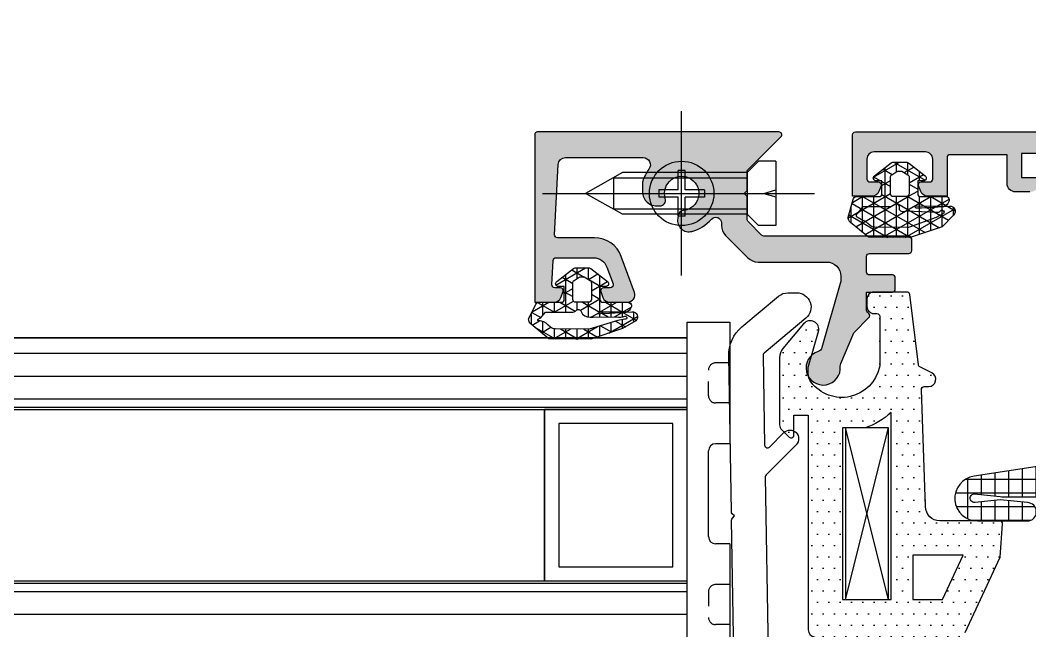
# Model space of a CAD drawing. Header units: inches. Extents: x 21 to 32698, y 13 to 3712.
# Drawn here: x 12621.31 to 12628.36, y 2571.81 to 2576.08 of the extents above; entities that cross this region are included whole.
import ezdxf

# ---------------------------------------------------------------- set-up
doc = ezdxf.new("R2010")
doc.units = ezdxf.units.IN
doc.header["$MEASUREMENT"] = 0
doc.set_wipeout_variables(frame=1)
for name, pattern in [('ACANSTGB', [0.35433070866, 0.15748031496, -0.03937007874, 0.03937007874, -0.03937007874, 0.03937007874, -0.03937007874]), ('AM_ISO08W050', [18, 12, -1.5, 3, -1.5]), ('AM_ISO08W050x2', [9, 6, -0.75, 1.5, -0.75])]:
    doc.linetypes.add(name, pattern=pattern)
for name, color, linetype, lineweight in [('Z_MİM_-KM-GLAZ', 8, 'Continuous', 25), ('Z_MİM_aksesuar_k', 8, 'Continuous', 25), ('Z_MİM_AM_4N', 8, 'Continuous', 25), ('Z_MİM_AM_7N', 8, 'AM_ISO08W050', 25), ('Z_MİM_fitiller_k', 8, 'Continuous', 25), ('Z_MİM_hatch_k', 8, 'Continuous', 25), ('Z_MİM_PROFIL', 8, 'Continuous', 25)]:
    doc.layers.add(name, color=color, linetype=linetype, lineweight=lineweight)

# ---------------------------------------------------------------- blocks, each defined once
blk = doc.blocks.new('*U77')
blk.add_wipeout([(159.9999999999272, -24.99999999999997), (160.0000000001746, 16.500000001884473), (-5.820766091346741e-11, 16.500000002364686), (2.3283064365386963e-10, -24.99999999999997)])
at = {"layer": 'Z_MİM_fitiller_k'}
h = blk.add_hatch(dxfattribs=at)
h.set_pattern_fill('NET', color=256, scale=0.03, angle=-1.27e-14, style=0)
h.set_pattern_definition([(180, (113.319972989324, -112.988790811365), (0, 0.09525), []), (90, (113.319972989324, -112.988790811365), (0.09525, 0), [])])
h.paths.add_polyline_path([(76.26180241584079, -9.192011661689337, 0.9384669523126753), (76.28656220644478, -9.50439161027463), (76.63436021868837, -9.50439161027463, 1), (76.63436021868837, -9.376643942577372), (76.44442334499908, -9.356680772734414), (76.26928436370798, -9.375088621421327, -1.054490106068967), (76.26275807145285, -9.315632457869668), (76.44493617907864, -9.33454276365375, 0.0255410033868164), (76.46532903764164, -9.335585151800492), (77.4126516864053, -9.335585151800492, -0.4142135623730863), (77.6126516864053, -9.535585151800491), (77.6126516864053, -9.76539358408337, 0.4142135623728286), (77.7126516864053, -9.865393584083376), (77.74265168640994, -9.865393584083376, 0.4142135623746352), (77.76265168642857, -9.84539358408803), (77.76265168642857, -9.735393584101997, -0.3924137701569417), (77.78115312285954, -9.715449805419494, -0.0100572451269826), (77.7826516864239, -9.714391610493491), (77.90265168641926, -9.714391610493491, -0.0796367909168971), (77.90890268572836, -9.715393584083374), (77.94265168640995, -9.715393584083374), (77.94265168640995, -9.766449057265724, 0.6128139289239697), (77.97440800975309, -9.782628947916974), (78.05759794410552, -9.711575282832213, 0.219401871965335), (78.09265168640995, -9.63553592711834), (78.09265168640995, -9.433247293859324, 0.2194018750870747), (78.05759794319745, -9.357207937400396), (77.97440802388591, -9.286154286867543, 0.612813920725722), (77.94265170093858, -9.30233417782148), (77.94265170093858, -9.35338955409972), (77.90890293746487, -9.35338955409972, -0.07964012461228), (77.90265168641926, -9.354391610507461), (77.7826516864239, -9.354391610507461, -0.4142135623385485), (77.76265168642857, -9.334391610512114), (77.76265168642857, -8.982660383965422, -0.3178372451861038), (77.74265168640994, -8.954376112717739), (77.74265168640994, -8.895253108559713, -0.1754523787634222), (77.74960504804041, -8.876047576569562), (77.76265168642857, -8.860391610489769), (77.76265168642857, -8.857789020847134, -0.1754523787611168), (77.78582955846795, -8.79377058087995), (77.82801517493789, -8.743147841097398, 0.1754523787606751), (77.83265074935042, -8.730344153103957), (77.83265074935042, -8.655585151795831, 0.4142135623729288), (77.8126507493551, -8.635585151800496), (77.79782103452598, -8.635585151800496, 0.2933329153560253), (77.70690280230481, -8.693945326541153), (77.61582158863311, -8.892816068326667, -0.2523722057577324), (77.46436226411024, -9.007216030733275)])
h.paths.add_polyline_path([(77.81765168545535, -9.447389636469607), (77.92965169990202, -9.447389636469607, -0.4142128141114177), (77.9946516998927, -9.51238947040548), (77.9946516998927, -9.512389636460297), (77.99465181288542, -9.556393631176633, -0.4142137214709829), (77.92965181287144, -9.621393666464442), (77.81765179842478, -9.621393666464442, -0.4142128104179171), (77.7526517984341, -9.556393833343474), (77.75265168544136, -9.512389671757424, -0.4142137214664749)], flags=16)
at = {"layer": 'Z_MİM_hatch_k'}
h = blk.add_hatch(dxfattribs=at)
h.set_pattern_fill('NET3', color=256, scale=0.025, angle=89.99999999999999, style=0)
h.set_pattern_definition([(90, (-147400.1068613785, -66467.18749239597), (-0.079375, 0), []), (149.9999999999999, (-147400.1068613785, -66467.18749239597), (-0.0396875, -0.0687407664253898), []), (210, (-147400.1068613785, -66467.18749239597), (0.0396875, -0.0687407664253899), [])])
h.paths.add_polyline_path([(75.86767063759034, -7.216836130061722), (75.86767063759034, -7.12656913057583), (75.90768472413765, -7.12656913057583, 0.7159756942820561), (75.91988569927634, -7.090721853055597), (75.79794191262917, -6.996836130043107), (75.68739936045603, -6.996836130043107), (75.56545557378558, -7.090721853055597, 0.715975694318572), (75.57765654892427, -7.12656913057583), (75.61767063759034, -7.12656913057583), (75.61767063759034, -7.216836130061722, -0.4142135623730951), (75.597670637595, -7.236836130057071), (75.42354391346453, -7.236836130057071), (75.3758102245978, -7.399381496432781), (75.52321477375227, -7.520720570535941), (75.81557071307905, -7.523204260786599), (76.03770391374124, -7.449365853612846), (76.117395801784, -7.365742046340912, 0.6970673224272581), (76.09713187251471, -7.303141526227419), (76.06876807186053, -7.276805998293297, 0.9729203204206934), (76.06767063759034, -7.236836130057071), (75.88767063758569, -7.236836130057071, -0.4142135623730951)])
h.paths.add_polyline_path([(75.80767063760429, -7.236836130057071), (75.80767063760429, -7.090101332335335), (75.74267063563457, -7.048543240177991), (75.67767063759966, -7.090101331636843), (75.67767063759966, -7.236836130057071)], flags=16)
h.paths.add_polyline_path([(76.00498600058489, -7.345275448403867, 0.1671280300204171), (76.02159692685818, -7.342350615213232), (76.01953244762262, -7.345925222618119)], flags=16)
h = blk.add_hatch(dxfattribs=at)
h.set_pattern_fill('NET3', color=256, scale=0.025, angle=89.99999999999999, style=0)
h.set_pattern_definition([(90, (-147400.9116355476, -66468.22480817582), (-0.079375, 0), []), (149.9999999999999, (-147400.9116355476, -66468.22480817582), (-0.0396875, -0.0687407664253898), []), (210, (-147400.9116355476, -66468.22480817582), (0.0396875, -0.0687407664253899), [])])
h.paths.add_polyline_path([(73.58241674877934, -8.233998973715657), (73.80454994941827, -8.160160566541903), (73.89710411255945, -8.104821579113207, 0.7702234241018627), (73.87018898191162, -8.042586572469759), (73.67422835476464, -8.053355492094141, 0.0006406272235412), (73.67410242556359, -8.053331870982959, 0.1257904772710704), (73.64939034216803, -8.054968413362815, -0.8555699995164774), (73.63719439535635, -8.042206667807491, 0.1962615682786721), (73.65609261899955, -8.045915662824711), (73.81982485362094, -8.045295891120645, 0.4117632478994036), (73.8673703640117, -7.995329743578636, 0.4056575530331353), (73.84737894838908, -7.975915662806087), (73.66737894838442, -7.975915662806087, -0.414213562373761), (73.64737894838908, -7.95591566283403), (73.64737894838908, -7.865648663348125), (73.68739303488981, -7.865648663348125, 0.7159756942959973), (73.69959401007509, -7.829801385851182), (73.58304400091292, -7.740068385285866, 0.1655176740834594), (73.57084302577422, -7.735915662815401), (73.47391486886191, -7.735915662815401, 0.1655176740834616), (73.4617138937232, -7.740068385285866), (73.34516388456103, -7.829801385851182, 0.715975694295998), (73.3573648597463, -7.865648663348125), (73.39737894838908, -7.865648663348125), (73.39737894838908, -7.95591566283403, -0.4142135623727623), (73.37737894839374, -7.975915662806087), (73.21737894838442, -7.975915662806087, 0.4142135623729288), (73.19737894838909, -7.995915662824714), (73.14823437345913, -8.091181313480789, 0.2183144970098696), (73.16560371703234, -8.129065878411367), (73.29006080942926, -8.231515283465)])
h.paths.add_polyline_path([(73.3346296052332, -8.16189138868505, -0.1774617136557717), (73.30242370512569, -8.149777757843564), (73.28598595642252, -8.13561962957175, 0.2035105820344177), (73.21925113977629, -8.104139647494605, -0.7326565381488181), (73.21316992567155, -8.096674397496116, -0.4103633607472748), (73.21989094064338, -8.091875896115395, -0.4164829174914815), (73.22836157287237, -8.088460153296198), (73.26737894838442, -8.045915662824711), (73.44811302929881, -8.045915662824711, 0.1962615682788122), (73.48310573989292, -8.03162994852903, -0.6644946977371342), (73.51710282413987, -8.045915662824711), (73.52518983612535, -8.059669145035173, 0.2190930893685969), (73.59873333213615, -8.079623168265982), (73.76213560843605, -8.077524051257951, 0.1376462474072802), (73.82062064179917, -8.073133576709381, -1.387643710251261), (73.82168633566471, -8.09419426077659), (73.77145886154612, -8.102772027814368), (73.57099198006324, -8.163899389376468)], flags=16)
h.paths.add_polyline_path([(73.45737894837511, -7.95591566283403), (73.45737894837511, -7.840132125910911, -0.2558587809020803), (73.46660558265866, -7.823281767127639), (73.49544553287559, -7.804842792895228, -0.2923544259041921), (73.54931236050324, -7.804842792499413), (73.57815231388669, -7.823281767965837, -0.2558587844404029), (73.58737894837977, -7.840132126865512), (73.58737894837977, -7.95591566283403, -0.4142135623729288), (73.56737894838444, -7.975915662806087), (73.47737894839373, -7.975915662806087, -0.4142135623729288)], flags=16)
h = blk.add_hatch(dxfattribs=at)
h.set_pattern_fill('DOTS', color=256, scale=0.05, angle=-1.27e-14, style=0)
h.set_pattern_definition([(180, (119.4037576818722, -103.0068302886556), (-0.0396875, 0.079375), [0, -0.079375])])
h.paths.add_polyline_path([(75.14265168640995, -10.81439161049349, -0.1787385444028137), (75.26265168640529, -10.48943007430209), (75.26265168640529, -10.32606498701645), (75.14829389926743, -10.31605997705048, -0.3888787318532396), (75.10265168641926, -10.26625024215465), (75.10265168641926, -8.76439161049349), (75.00265168641927, -8.76439161049349), (75.00265168641927, -8.90439161048418, -0.6681786379181335), (74.9685095507768, -8.918533746108025), (74.91729634735965, -8.86732054269089, -0.1989123673797937), (74.90265168641926, -8.831965203631285), (74.90265168641926, -8.362353938819451, -0.1763269807082119), (74.92604724209522, -8.298075177871226), (75.07058284495724, -8.125824353915249, -0.8106467724723245), (75.17418663325951, -8.18104997433403), (75.10265168641926, -8.42857455830237), (75.10265168641926, -8.474345297530832, 0.1637529568012499), (75.12299791189145, -8.53480417782123, 0.657279061121785), (75.60265168641926, -8.416710972461459), (75.60265168641926, -8.054391610484174), (75.56265168640527, -8.054391610484174, -0.4142135623730951), (75.51265168640529, -8.004391610484179), (75.51265168640529, -7.954391610484178, -0.4142135623731785), (75.56265168640527, -7.904391610484182), (75.79265168640995, -7.904391610484182, -0.3788661086959389), (75.8125026094378, -7.921954223608209), (75.87406745931366, -8.423359688745421), (75.96668858370974, -8.469670250943466, -0.7914183192452735), (75.94432790394637, -8.564391610493487), (75.89335645659594, -8.564391610493487), (75.89401739413152, -8.583343076241746, 0.0436837065172995), (75.89413896658225, -8.586828997360154), (75.92265168641461, -9.404391610484184, 0.4142135623731366), (76.02265168641459, -9.504391610484175), (76.44120431219928, -9.504391610484175, -0.4348123749606509), (76.46115559322061, -9.525786739961786), (76.44495196355274, -9.757509439812578), (76.19871517751595, -10.28556593153773, -0.267949192431423), (76.15775757530936, -10.31424475335663), (76.02265168641459, -10.32606498701645), (76.02265168641459, -10.48943007430209, -0.1787385444025312), (76.14265168640995, -10.81439161049349), (76.14265168640995, -11.18439161048883, -0.4142135623730533), (76.04265168640995, -11.28439161048884), (75.24265168640994, -11.28439161048884, -0.4142135623730744), (75.14265168640995, -11.18439161048883)])
h.paths.add_polyline_path([(75.38265168640065, -11.04439161047485), (75.90265168641926, -11.04439161047485), (75.90265168641926, -10.81439161049349, 0.2134217652836644), (75.81598501974949, -10.62059905245115, -0.2134217652836706), (75.78265168640064, -10.54606345319336), (75.78265168640064, -10.45439161048418), (75.50265168641927, -10.45439161048418), (75.50265168641927, -10.54606345319336, -0.2134217652836691), (75.4693183530704, -10.62059905245115, 0.2134217652836652), (75.38265168640065, -10.81439161049349)], flags=16)
h.paths.add_polyline_path([(75.34265168640995, -10.05439161048417), (75.68265168640062, -10.05439161048417), (75.68265168640062, -8.746140816110724, -0.1052949977747343), (75.50030975624685, -8.854391610484186), (75.34265168640995, -8.854391610484186)], flags=16)
h.paths.add_polyline_path([(75.83265168640064, -10.05439161048417), (76.04170283324783, -10.05439161048417), (76.18625820727321, -9.744391610474864), (75.83265168640064, -9.744391610474864)], flags=16)
at = {"layer": 'Z_MİM_PROFIL'}
blk.add_hatch(color=256, dxfattribs=at).paths.add_polyline_path([(74.6758206001832, -7.055032307399982), (74.6758206001832, -7.193178407057728), (74.65460739674745, -7.214391610493492), (74.6758206001832, -7.235604813929255), (74.6758206001832, -7.392605900533112, 0.1989123673796583), (74.68460739675209, -7.413819103968875), (74.77638181153452, -7.505593518751282, 0.1989123673796573), (74.79759501497028, -7.514380315320181), (75.80579323627751, -7.514380315320181, -0.4142135623730951), (75.82579323627287, -7.534380315315517), (75.82579323627287, -7.614380315320175, -0.4142135623730951), (75.80579323627751, -7.634380315315523), (75.53092313465896, -7.634380315315523, 0.3985597294799732), (75.5109520073165, -7.653306037887546), (75.5109520073165, -7.764391610493491, 0.4142135623730951), (75.53095200731184, -7.784391610488839), (75.6909422974917, -7.784391610488839, -0.4142135623730951), (75.71094229748705, -7.804391610484173), (75.71094229748705, -7.884272939433883, -0.4141803693271335), (75.69094456407474, -7.904272939312816), (75.51094857520657, -7.904293338164292), (75.51096146017079, -8.030867315853556, 0.1989153645609582), (75.5168209272786, -8.045009018156293), (75.52682206049793, -8.055007884792587, -0.4142135626245717), (75.52682526594725, -8.083292155854007), (75.42048987735761, -8.189651649027669), (75.32992892590119, -8.403067123286036, 0.1254158171072058), (75.32694182136328, -8.42259577971565, -2.106030981733381), (75.17203190025174, -8.319672431146326, 0.2530742781452963), (75.19865604670484, -8.292482200685498), (75.32710330028785, -7.844341719152013, 0.0699239148888757), (75.33097400701371, -7.816778697913122), (75.33097172082634, -7.794320553822045, 0.4142169399714054), (75.23096038837684, -7.694330734202252), (74.75204755055019, -7.694385009167318, -0.1989418209201258), (74.68132553949253, -7.665095687938459), (74.52510992205934, -7.508880070505269, -0.1989123673893419), (74.49582060017855, -7.438169392386057), (74.49582060017855, -7.421153627244365, 0.6935635662320365), (74.42564363837009, -7.394898133027907, -0.1483543887767442), (74.29037604836049, -7.479744773522553, -0.5442046013671228), (74.19035762912827, -7.390036368930323), (74.19394230275647, -7.367403630261848, -0.3419987133351463), (74.22963163376552, -7.333843659238495, 2.811597421770104), (74.10351998122641, -7.249800113729747, -0.5049270827221914), (74.06530096632196, -7.30160294817908), (74.04364493683677, -7.30160294817908, -0.4358026577830474), (73.94391231449553, -7.194295141125635), (73.94391231449553, -7.144175236184691, -0.0760027641212679), (73.94619641845347, -7.129235582078422, -0.0842855562612514), (73.98954143932788, -7.044242356765622, 0.6167473776035484), (73.94942993290024, -6.964391610493492), (73.40556359634502, -6.964391610493492, 0.3989595459730369), (73.35563211961416, -7.011774812663516), (73.32987002342706, -7.503344891361508, 0.4296339059675331), (73.34984261411006, -7.524391610502803), (73.60848247151587, -7.524391610502803, -0.3152987888766703), (73.7964209956699, -7.655987581821705), (73.88788781528126, -7.907290603315061, -0.5205670505544223), (73.84090318422531, -7.974391610502807), (73.71414800552884, -7.974391610502807, -0.3129018860615769), (73.66731439606521, -7.941901979550322), (73.65216974044449, -7.901395758103191, -0.5233430778285876), (73.67090318422997, -7.874391610502812), (73.71964926830258, -7.874391610502812, 0.5205670505590173), (73.7384431207203, -7.847551207618393), (73.69572698749835, -7.730189596164576, 0.3152987888726921), (73.60175772543299, -7.664391610493495), (73.34040921385167, -7.664391610493495, 0.398959546003248), (73.32043662314534, -7.683344891389437), (73.31152730068423, -7.8533448913615, 0.4296339059366617), (73.33149989136724, -7.874391610502812), (73.37090318422996, -7.874391610502812, -0.5233430778285851), (73.38963662801542, -7.901395758103191), (73.37449197239475, -7.941901979550322, -0.3129018860615789), (73.32765836293109, -7.974391610502807), (73.19090318422529, -7.974391610502807), (73.19090318422529, -6.804391610484173, -0.4142135623730951), (73.21090318422065, -6.784391610488839), (74.8981770258746, -6.784391610488839, -0.6681786379370993), (74.91231916149844, -6.818533746108016)])
h = blk.add_hatch(color=256, dxfattribs=at)
h.paths.add_polyline_path([(79.79436741516692, -8.634391610512111), (78.91265168640528, -8.634391610512125), (78.03093595766694, -8.634391610512125, 0.8430389971078458), (77.97265168641461, -8.644391610498147), (77.97265168641461, -8.664391610493494), (78.02976860107155, -8.87755483794173), (78.0579239364597, -8.885099037319037, -0.5731460966447334), (78.06690186959456, -8.918424866699228), (78.02786092852475, -8.957465807745775, -0.1763269807107753), (78.01546190775697, -8.963247566089578), (77.77526635871033, -8.984261953645929, -0.4400105308898908), (77.74265168640994, -8.954376112717739), (77.74265168640994, -8.895253108559713, -0.1754523787634017), (77.74960504804041, -8.876047576569562), (77.84265168640995, -8.76439161049349), (77.84265168640995, -8.632783210814537), (77.7463933707564, -8.617537391373501, -0.3689194771093498), (77.71265074935508, -8.578029857740347), (77.71265074935508, -8.456534042629954, -0.4610063144275281), (77.75890812795842, -8.417026509020088), (78.08952112299156, -8.469390463201876, 0.461006314427708), (78.11264981228159, -8.449636696396936), (78.11264981228159, -7.744389736374444), (78.14264793816254, -7.714391610493492), (78.11264981228159, -7.684393484612542), (78.11264981228159, -6.954391610484178), (77.75265168641927, -6.954391610484178), (77.75265168641927, -7.144391610474868, -0.4142135623730949), (77.69265168640995, -7.204391610484178), (77.57265168641459, -7.204391610484178, -0.4142135623733172), (77.51265168640529, -7.144391610474868), (77.51265168640529, -7.104391610484183), (77.6326516864239, -7.104391610484183), (77.6326516864239, -6.934391610488829), (76.59265168640995, -6.934391610488829), (76.59265168640995, -7.104391610484183), (76.7126516864053, -7.104391610484183), (76.7126516864053, -7.144391610474868, -0.4142135623733172), (76.65265168641926, -7.204391610484178), (76.55265168641927, -7.204391610484178, -0.4142135623724292), (76.49265168640994, -7.144391610474868), (76.49265168640994, -6.944391610474866), (76.09265168640995, -6.944391610474866, 0.4142135623721794), (76.07265168641457, -6.964391610493492), (76.07265168641457, -7.234391610488843), (75.93589650770882, -7.234391610488843, -0.3129018860481769), (75.88906289824517, -7.201901979559637), (75.87391824262448, -7.161395758112504, -0.5233430778442544), (75.89265168640995, -7.134391610488831), (75.95265168641927, -7.134391610488831, 0.414213562372887), (75.9726516864146, -7.114391610493496), (75.9726516864146, -6.974391610502807, 0.4142135623731618), (75.92265168641461, -6.924391610502808), (75.56265168640527, -6.924391610502808, 0.4142135623730951), (75.51265168640529, -6.974391610502807), (75.51265168640529, -7.114391610493496, 0.4142135623730951), (75.53265168642392, -7.134391610488831), (75.59265168640995, -7.134391610488831, -0.5233430778443291), (75.6113851301954, -7.161395758112504), (75.5962404745747, -7.201901979559637, -0.3129018860480437), (75.54940686511108, -7.234391610488843), (75.4126516864053, -7.234391610488843), (75.4126516864053, -6.804391610484173, -0.4142135623730951), (75.43265168642392, -6.784391610488839), (82.39265168640995, -6.784391610488825, -0.4142135623722627), (82.41265168640528, -6.804391610484173), (82.41265168640528, -7.234391610488827), (82.27589650769949, -7.234391610488827, -0.3129018860483042), (82.22906289825914, -7.201901979559637), (82.21391824263846, -7.161395758112489, -0.5233430778443291), (82.23265168642392, -7.134391610488831), (82.29265168640995, -7.134391610488831, 0.4142135623722627), (82.3126516864053, -7.114391610493483), (82.3126516864053, -6.974391610502807, 0.4142135623730951), (82.26265168640528, -6.924391610502794), (81.90265168641928, -6.924391610502794, 0.4142135623731282), (81.85265168641926, -6.974391610502807), (81.85265168641926, -7.114391610493483, 0.4142135623744271), (81.87265168641459, -7.134391610488831), (81.93265168642392, -7.134391610488831, -0.5233430778433408), (81.95138513020937, -7.161395758112489), (81.9362404745887, -7.201901979559637, -0.3129018860482419), (81.88940686512504, -7.234391610488827), (81.75265168641926, -7.234391610488827), (81.75265168641926, -6.964391610493492, 0.4142135623730951), (81.73265168642394, -6.944391610474866), (81.33265168642392, -6.944391610474866), (81.33265168642392, -7.144391610474856, -0.414213562373095), (81.27265168641459, -7.204391610484178), (81.17265168641461, -7.204391610484178, -0.4142135623735391), (81.1126516864053, -7.144391610474856), (81.1126516864053, -7.104391610484171), (81.23265168642392, -7.104391610484171), (81.23265168642392, -6.934391610488829), (80.19265168640995, -6.934391610488829), (80.19265168640995, -7.104391610484171), (80.31265168640527, -7.104391610484171), (80.31265168640527, -7.144391610474856, -0.4142135623726512), (80.25265168641928, -7.204391610484178), (80.13265168642388, -7.204391610484178, -0.4142135623733723), (80.07265168641457, -7.144391610474856), (80.07265168641457, -6.954391610484178), (79.71265356052898, -6.954391610484178), (79.71265356052898, -7.684393484612527), (79.68265543467132, -7.714391610493492), (79.71265356052898, -7.744389736374444), (79.71265356052898, -8.449636696396936, 0.4610063144275047), (79.7357822498423, -8.469390463201863), (80.06639524487544, -8.417026509020076, -0.4610063144277004), (80.11265262347878, -8.456534042629954), (80.11265262347878, -8.578029857740347, -0.3689194771094593), (80.07891000207745, -8.617537391373485), (79.98265168642392, -8.632783210814537), (79.98265168642392, -8.76439161049349), (80.07569832479346, -8.876047576569562, -0.175452378762938), (80.08265168642392, -8.895253108559713), (80.08265168642392, -8.954376112717739, -0.4400105308894535), (80.05003701412352, -8.984261953645929), (79.8098414650769, -8.963247566089565, -0.1763269807108412), (79.79744244428583, -8.957465807745763), (79.75840150323928, -8.918424866699214, -0.5731460966434648), (79.76737943637417, -8.885099037319023), (79.79553477176229, -8.87755483794173), (79.85265168641926, -8.664391610493482), (79.85265168641926, -8.644391610498147, 0.8430389971075625)])
h.paths.add_polyline_path([(79.54265356053365, -8.474391610502806), (79.54265356053365, -8.274391610502803), (79.5726535605383, -8.274391610502803), (79.5726535605383, -7.154391610484168), (79.54265356053365, -7.154391610484168), (79.54265356053365, -6.954391610484178), (78.91265168640528, -6.954391610484178), (78.28264981230022, -6.954391610484178), (78.28264981230022, -7.154391610484182), (78.25264981229556, -7.154391610484182), (78.25264981229556, -8.274391610502803), (78.28264981230022, -8.274391610502803), (78.28264981230022, -8.474391610502806), (78.91265168640528, -8.474391610502806)], flags=16)
for p, q in [((74.24367702588205, -7.054391610484173), (74.19267702588112, -7.054391610484173)), ((74.19267702588112, -7.188891610481392), (74.19267702588112, -7.054391610484173)), ((74.24367702588205, -7.188891610481392), (74.24367702588205, -7.054391610484173)), ((74.6758206001832, -7.069391610474866), (74.75582060018786, -6.989391610493496)), ((74.8758206001832, -6.989391610493496), (74.75582060018786, -6.989391610493496)), ((74.8758206001832, -6.989391610493496), (74.8758206001832, -7.439391610493487)), ((73.80582060018787, -7.069391610474866), (73.54582060017857, -7.214391610493492)), ((74.6758206001832, -7.069391610474866), (73.80582060018787, -7.069391610474866)), ((74.6758206001832, -7.069391610474866), (74.6758206001832, -7.359391610488843)), ((74.05817702588392, -7.188891610481392), (74.05817702588392, -7.239891610482317)), ((74.19267702588112, -7.188891610481392), (74.05817702588392, -7.188891610481392)), ((74.37817702587927, -7.188891610481392), (74.24367702588205, -7.188891610481392)), ((74.37817702587927, -7.188891610481392), (74.37817702587927, -7.239891610482317)), ((74.79245592072839, -7.214391610493492), (74.8758206001832, -7.189173055115702)), ((73.80582060018787, -7.359391610488843), (73.54582060017857, -7.214391610493492)), ((74.19267702588112, -7.239891610482317), (74.05817702588392, -7.239891610482317)), ((74.19267702588112, -7.374391610479519), (74.19267702588112, -7.239891610482317)), ((74.24367702588205, -7.374391610479519), (74.24367702588205, -7.239891610482317)), ((74.37817702587927, -7.239891610482317), (74.24367702588205, -7.239891610482317)), ((74.79245592072839, -7.214391610493492), (74.8758206001832, -7.239596183040718)), ((74.6758206001832, -7.359391610488843), (73.80582060018787, -7.359391610488843)), ((74.24367702588205, -7.374391610479519), (74.19267702588112, -7.374391610479519)), ((74.6758206001832, -7.359391610488843), (74.75582060018786, -7.439391610493487)), ((74.8758206001832, -7.439391610493487), (74.75582060018786, -7.439391610493487)), ((74.40579896337584, -9.614391610493492), (74.40579896337584, -9.01439161049349)), ((74.55579896337585, -8.964391610493491), (74.45579896337587, -8.964391610493491)), ((74.55579896337585, -9.664391610493494), (74.45579896337587, -9.664391610493494))]:
    blk.add_line(p, q)
at = {"linetype": 'ACANSTGB', "ltscale": 0.01}
for p, q in [((74.40579896337584, -8.629391610484179), (74.40579896337584, -8.4493916105028)), ((74.55579896337585, -8.399391610502803), (74.45579896337587, -8.399391610502803)), ((74.55579896337585, -8.679391610484174), (74.45579896337587, -8.679391610484174)), ((74.40579896337584, -9.999391610502803), (74.40579896337584, -10.17939161048417)), ((74.55579896337585, -9.9493916105028), (74.45579896337587, -9.9493916105028)), ((74.55579896337585, -10.22939161048418), (74.45579896337587, -10.22939161048418))]:
    blk.add_line(p, q, dxfattribs=at)
blk.add_lwpolyline([(74.55579896337585, -9.664391610493494), (74.55579896337585, -10.51439161049349), (74.25579896337584, -10.51439161049349), (74.25579896337584, -8.114391610493499), (74.55579896337585, -8.114391610493499), (74.55579896337585, -8.964391610493491)])
blk.add_circle((74.21817702586995, -7.214391610493492), 0.225)
for centre, start, end in [((74.45579896337587, -8.4493916105028), 90.00000000000006, 180), ((74.45579896337587, -8.629391610484179), 180, 270), ((74.45579896337587, -9.999391610502803), 90.00000000000006, 180), ((74.45579896337587, -10.17939161048417), 180, 270)]:
    blk.add_arc(centre, 0.05, start, end, dxfattribs=at)
for centre, start, end in [((74.45579896337587, -9.01439161049349), 90.00000000000006, 180), ((74.45579896337587, -9.614391610493492), 180, 270)]:
    blk.add_arc(centre, 0.05, start, end)
at = {"layer": 'Z_MİM_aksesuar_k'}
for p, q in [((14.77162963617591, -8.22439161050282), (74.25579896337584, -8.224391610502806)), ((74.25579896337584, -8.224391610502806), (14.77162963617591, -8.22439161050282)), ((74.25579896337584, -10.42439161050281), (74.25579896337584, -8.224391610502806)), ((14.77162963617591, -8.332556845947723), (74.25579896337584, -8.332556845947707)), ((14.77162963617591, -8.491306845938407), (74.25579896337584, -8.491306845938396)), ((14.77162963617591, -8.650056845952378), (74.25579896337584, -8.650056845952362)), ((14.77162963617591, -8.70880684596635), (74.25579896337584, -8.708806845966336)), ((14.77162963617591, -8.72439161050282), (74.25579896337584, -8.724391610502806)), ((73.26011737383669, -9.92439161050281), (73.26011737383669, -8.724391610502806)), ((75.6626516864053, -10.05439161048417), (75.3626516864053, -8.854391610484186)), ((75.3626516864053, -10.05439161048417), (75.6626516864053, -8.854391610484186)), ((14.77162963617591, -9.924391610502825), (74.25579896337584, -9.92439161050281)), ((14.77162963617591, -9.939976375039292), (74.25579896337584, -9.93997637503928)), ((14.77162963617591, -9.998726375029976), (74.25579896337584, -9.99872637502996)), ((14.77162963617591, -10.15747637502066), (74.25579896337584, -10.15747637502065))]:
    blk.add_line(p, q, dxfattribs=at)
for points in [[(73.26011737383669, -9.92439161050281), (74.25579896337584, -9.92439161050281), (74.25579896337584, -8.724391610502806), (73.26011737383669, -8.724391610502806)], [(73.36011737383669, -9.8243916105028), (74.15579896337584, -9.8243916105028), (74.15579896337584, -8.8243916105028), (73.36011737383669, -8.8243916105028)], [(75.6626516864053, -8.854391610484186), (75.3626516864053, -8.854391610484186), (75.3626516864053, -10.05439161048417), (75.6626516864053, -10.05439161048417)]]:
    blk.add_lwpolyline(points, close=True, dxfattribs=at)
at = {"layer": 'Z_MİM_AM_4N'}
for p, q in [((73.74126887604359, -7.105391610485114), (74.6758206001832, -7.105391610485114)), ((73.74126887604359, -7.105391610485114), (73.74126887604359, -7.323391610478593)), ((73.74126887604359, -7.323391610478593), (74.6758206001832, -7.323391610478593))]:
    blk.add_line(p, q, dxfattribs=at)
at = {"layer": 'Z_MİM_AM_7N', "linetype": 'AM_ISO08W050x2'}
for p, q in [((74.21817702586995, -7.789391610493495), (74.21817702586995, -6.639391610493491)), ((73.24582060017855, -7.214391610493492), (75.14582060017855, -7.214391610493492)), ((73.64317702586995, -7.214391610493492), (74.79317702586995, -7.214391610493492))]:
    blk.add_line(p, q, dxfattribs=at)
at = {"layer": 'Z_MİM_fitiller_k'}
for points in [[(75.61767063759034, -7.216836130061722), (75.61767063759034, -7.12656913057583), (75.57765654897084, -7.12656913057583, -0.715975694295998), (75.56545557376229, -7.090721853078888), (75.68200558294772, -7.000988852513557, -0.1655176740834616), (75.69420655808644, -6.996836130043107), (75.79113471497548, -6.996836130043107, -0.1655176740834594), (75.80333569013743, -7.000988852513557), (75.91988569929963, -7.090721853078888, -0.7159756942959975), (75.90768472409108, -7.12656913057583), (75.86767063759034, -7.12656913057583), (75.86767063759034, -7.216836130061722, 0.414213562373761), (75.88767063758569, -7.236836130057071), (76.06767063759034, -7.236836130057071, -0.4142135623730951), (76.08767063758569, -7.25683613005242, -0.4142135623726955), (76.03767063758569, -7.306836130052417), (75.86149282559053, -7.30334419198482, 0.1174482173098005), (75.84639199526282, -7.306940936997136, 0.4006050445709274), (75.86449898105347, -7.314886311489701, 0.0538558474969487), (75.89439535193378, -7.314252568643155, -0.0006343350210416), (75.89452004396587, -7.314275959321831), (76.09048067111289, -7.30350703969745, -0.7702234241018636), (76.117395801784, -7.365742046340912), (76.03770391374124, -7.449365853612846), (75.81557071307905, -7.523204260786599), (75.52321477375227, -7.520720570535941), (75.39875768135532, -7.418271165528877, -0.2183144970098696), (75.38138833775885, -7.38038660055173), (75.41767063759033, -7.25683613005242, -0.4142135623729287), (75.43767063758568, -7.236836130057071), (75.597670637595, -7.236836130057071, 0.4142135623727621)], [(75.71573722210013, -7.065763260122934, -0.2923544271904933), (75.76960404991405, -7.065763259866812), (75.7984440031112, -7.084202235193528, -0.2558587844405164), (75.80767063760429, -7.101052594093217), (75.80767063760429, -7.216836130061722, -0.4142135623735947), (75.78767063758569, -7.236836130057071), (75.697670637595, -7.236836130057071, -0.4142135623729287), (75.67767063759966, -7.216836130061722), (75.67767063759966, -7.101052593138603, -0.2558587826855968), (75.68689727197633, -7.084202234308777)], [(76.04319805578561, -7.358478872013818), (75.99775770014384, -7.383627793008074), (75.80414594438625, -7.453104676447424), (75.5677835695329, -7.451096675779282, -0.1774617136563931), (75.53557766944868, -7.438983044937798), (75.51913992072221, -7.424824916665982, 0.0760223157008063), (75.4511203285423, -7.386214591145119, -0.3462781358712649), (75.43987006893148, -7.361608162453932, 0.0005234067189328), (75.4398499769042, -7.361632298446806, 0.025659009981974), (75.45138833777746, -7.35107409844788), (75.48767063758567, -7.306836130052417), (75.66840471850008, -7.306836130052417, 0.1962615682788122), (75.70339742911744, -7.292550415779999, -0.664494697737288), (75.7373945133644, -7.306836130052417), (75.7373945133644, -7.327921198030537, 0.3760320021622876), (75.78424227706854, -7.335415063078129), (76.00498600058489, -7.345275448403867, 0.2193720814074576), (76.02588255243609, -7.339379519621444, -1.523095922870961)], [(73.39737894838908, -7.95591566283403), (73.39737894838908, -7.865648663348125), (73.3573648597463, -7.865648663348125, -0.715975694295998), (73.34516388456103, -7.829801385851182), (73.4617138937232, -7.740068385285866, -0.1655176740834616), (73.47391486886191, -7.735915662815401), (73.57084302577422, -7.735915662815401, -0.1655176740834594), (73.58304400091292, -7.740068385285866), (73.69959401007509, -7.829801385851182, -0.7159756942959975), (73.68739303488981, -7.865648663348125), (73.64737894838908, -7.865648663348125), (73.64737894838908, -7.95591566283403, 0.414213562373761), (73.66737894838442, -7.975915662806087), (73.84737894838908, -7.975915662806087, -0.4142135623730951), (73.86737894838444, -7.995915662824714, -0.4230581993031068), (73.81735473884036, -8.045305241180188), (73.65609261899955, -8.045915662824711, -0.1962615682786721), (73.63719439535635, -8.042206667807491, 0.661043752728607), (73.64529819270828, -8.056509339997149, -0.1480780811280966), (73.67410366273252, -8.053332101415451, -0.0006343350210416), (73.67422835476464, -8.053355492094141), (73.87018898191162, -8.042586572469759, -0.7702234241018636), (73.89710411255945, -8.104821579113207), (73.80454994941827, -8.160160566541903), (73.58241674877934, -8.233998973715657), (73.29006080942926, -8.231515283465), (73.16560371703234, -8.129065878411367, -0.2183144970098696), (73.14823437345913, -8.091181313480789), (73.19737894838909, -7.995915662824714, -0.4142135623729287), (73.21737894838442, -7.975915662806087), (73.37737894839374, -7.975915662806087, 0.4142135623727621)], [(73.49544553287559, -7.804842792895228, -0.2923544271904933), (73.54931236068948, -7.804842792615828), (73.57815231388669, -7.823281767965837, -0.2558587844405164), (73.58737894837977, -7.840132126865512), (73.58737894837977, -7.95591566283403, -0.4142135623735947), (73.56737894838444, -7.975915662806087), (73.47737894839373, -7.975915662806087, -0.4142135623729287), (73.45737894837511, -7.95591566283403), (73.45737894837511, -7.840132125910911, -0.2558587826855968), (73.46660558277505, -7.823281767057792)], [(73.82168633566471, -8.09419426077659), (73.77145886154612, -8.102772027814368), (73.57099198006324, -8.163899389376468), (73.3346296052332, -8.16189138868505, -0.1774617136563931), (73.30242370512569, -8.149777757843564), (73.28598595642252, -8.13561962957175, 0.2035105820344177), (73.21925113977629, -8.104139647494605, -0.7326565381488181), (73.21316992567155, -8.096674397496116, -0.4103633607472749), (73.21989094064338, -8.091875896115395, -0.4164829174914815), (73.22836157287237, -8.088460153296198), (73.26737894838442, -8.045915662824711), (73.44811302929881, -8.045915662824711, 0.1962615682788122), (73.48310573989292, -8.03162994852903, -0.664494697737288), (73.51710282413987, -8.045915662824711), (73.52518983612535, -8.059669145035173, 0.219093089368458), (73.59873333213615, -8.079623168265982), (73.76213560843605, -8.077524051257951, 0.1387799835672536), (73.82107423659181, -8.072967627459747, -1.356329022827827)]]:
    blk.add_lwpolyline(points, format="xyb", close=True, dxfattribs=at)
blk.add_lwpolyline([(77.46436226411024, -9.007216030733275), (76.26180241584079, -9.192011661689337, 0.9384669523134814), (76.28656220644478, -9.50439161027463), (76.63436021868837, -9.50439161027463, 0.9999999999999998), (76.63436021868837, -9.376643942577372), (76.44442334499908, -9.356680772734414), (76.26928436370798, -9.375088621421327, -1.054490106067112), (76.26275807145285, -9.315632457869668), (76.44442334499908, -9.334489530885199, 0.0261859215692513), (76.46532903764164, -9.335585151800492), (77.4126516864053, -9.335585151800492, -0.4142135623730862)], format="xyb", dxfattribs=at)
at = {"layer": 'Z_MİM_hatch_k'}
for points in [[(74.59282014510826, -10.97851899017261), (74.56699912442124, -9.499233705738165, -0.1989123673798878), (74.57260928229661, -9.484991490190454), (74.58763295871904, -9.4694340178292), (74.57207548638107, -9.454410341430062, -0.1989123673796257), (74.56597169988089, -9.440372593562657), (74.5469642146374, -8.351434492949934, -0.2262768982550233), (74.6397998368484, -8.147725312087289), (74.89595314440082, -7.932787166164799, -0.1763269807085417), (74.96023190537234, -7.909391610488839), (75.02246085844234, -7.909391610488839, -0.70020753820972), (75.08673961941385, -8.085996054812881), (74.79406886318462, -8.331575978409107, 0.2262768982549887), (74.78692766147431, -8.347245915421823), (74.79787445323306, -8.974387195149049, 0.6618855611954743), (74.83201354275224, -8.988180282666889), (74.9332286217832, -8.886965203612649, -0.9999999999999495), (75.01808143552627, -8.971818017355703), (74.80761114350753, -9.182288309374428, 0.2034522994236907), (74.80175632521276, -9.196779493150842), (74.82312631806127, -10.42106556256914, 0.1709581491718292)], [(76.19871517751595, -10.28556593153773), (76.44495196355274, -9.757509439812578), (76.46115559322061, -9.525786739961786, 0.4348123749606509), (76.44120431219928, -9.504391610484175), (76.02265168641459, -9.504391610484175, -0.4142135623731366), (75.92265168641461, -9.404391610484184), (75.89413896658225, -8.586828997360154, -0.4504671536907776), (75.91398988963338, -8.564391610493487), (75.94432790394637, -8.564391610493487, 0.7914183192452735), (75.96668858370974, -8.469670250943466), (75.88366623780456, -8.428159077979231, -0.2513447588947056), (75.87275958670071, -8.412707921025884), (75.8125026094378, -7.921954223608209, 0.3788661086959388), (75.79265168640995, -7.904391610484182), (75.56265168640527, -7.904391610484182, 0.4142135623731785), (75.51265168640529, -7.954391610484178), (75.51265168640529, -8.004391610484179, 0.4142135623730951), (75.56265168640527, -8.054391610484174), (75.58265168640064, -8.054391610484174, -0.4142135623731991), (75.60265168641926, -8.0743916105028), (75.60265168641926, -8.407396434621491, -0.0525781763347689), (75.60045229181414, -8.428254085082173, -0.6417532208680469), (75.12299791189145, -8.53480417782123, -0.1637529568012108), (75.10265168641926, -8.474345297530832), (75.10265168641926, -8.435654720246403, -0.0704502144376241), (75.10461741831385, -8.421772750375396), (75.17418663325951, -8.18104997433403, 0.8106467724723248), (75.07058284495724, -8.125824353915249), (74.92604724209522, -8.298075177871226, 0.1763269807082119), (74.90265168641926, -8.362353938819451), (74.90265168641926, -8.831965203631285, 0.1989123673797938), (74.91729634735965, -8.86732054269089), (74.9685095507768, -8.918533746108025, 0.6681786379181335), (75.00265168641927, -8.90439161048418), (75.00265168641927, -8.76439161049349), (75.10265168641926, -8.76439161049349), (75.10265168641926, -10.26625024215465, 0.3888787318532396), (75.14829389926743, -10.31605997705048)]]:
    blk.add_lwpolyline(points, format="xyb", dxfattribs=at)
blk.add_lwpolyline([(75.50030975624685, -8.854391610484186), (75.34265168640995, -8.854391610484186), (75.34265168640995, -10.05439161048417), (75.68265168640062, -10.05439161048417), (75.68265168640062, -8.746140816110724, -0.1052949977747392)], format="xyb", close=True, dxfattribs=at)
blk.add_lwpolyline([(76.18625820727321, -9.744391610474864), (75.83265168640064, -9.744391610474864), (75.83265168640064, -10.05439161048417), (76.04170283324783, -10.05439161048417)], close=True, dxfattribs=at)
at = {"layer": 'Z_MİM_PROFIL'}
for points in [[(75.51092313478001, -7.654382351275144, -0.4142433786329337), (75.53092313465896, -7.634380315315523), (75.80579323627751, -7.634380315315523, 0.4142135623730951), (75.82579323627287, -7.614380315320175), (75.82579323627287, -7.534380315315517, 0.4142135623729287), (75.80579323627751, -7.514380315320181), (74.79759501497028, -7.514380315320181, -0.1989123673796174), (74.77638181153452, -7.505593518751282), (74.68460739675209, -7.413819103968875, -0.198912367379658), (74.6758206001832, -7.392605900533112), (74.6758206001832, -7.235604813929255), (74.65460739674745, -7.214391610493492), (74.6758206001832, -7.193178407057728), (74.6758206001832, -7.055032307399982), (74.91231916149844, -6.818533746108016, 0.6681786379339792), (74.8981770258746, -6.784391610488839), (73.21090318424393, -6.784391610488839, 0.4142135623730951), (73.19090318422529, -6.804391610484173), (73.19090318422529, -7.974391610502807), (73.32765836293109, -7.974391610502807, 0.3129018860470288), (73.37449197239475, -7.941901979550322), (73.38963662801542, -7.901395758103191, 0.5233430778291593), (73.37090318422996, -7.874391610502812), (73.33149989136724, -7.874391610502812, -0.4296339059746827), (73.31152730068423, -7.8533448913615), (73.32043662314534, -7.683344891366161, -0.3989595459684347), (73.34040921385167, -7.664391610493495), (73.60175772543299, -7.664391610493495, -0.3152987888801288), (73.69572698749835, -7.730189596164576), (73.7384431207203, -7.847551207618393, -0.5205670505507558), (73.71964926830258, -7.874391610502812), (73.67090318422997, -7.874391610502812, 0.5233430778235496), (73.65216974044449, -7.901395758103191), (73.66731439606521, -7.941901979550322, 0.3129018860450643), (73.71414800552884, -7.974391610502807), (73.84090318422531, -7.974391610502807, 0.5205670505517836), (73.88788781528126, -7.907290603315061), (73.7964209956699, -7.655987581821705, 0.3152987888790126), (73.60848247151587, -7.524391610502803), (73.34984261411006, -7.524391610502803, -0.4296339059746827), (73.32987002342706, -7.503344891361508), (73.35563211961416, -7.011774812686795, -0.3989595459725923), (73.40556359634502, -6.964391610493492), (73.94942993290024, -6.964391610493492, -0.6167473775737498), (73.98954143932788, -7.044242356765622, 0.0842855562736752), (73.94619641845347, -7.129235582078422, 0.076002764088145), (73.94391231449553, -7.144175236184691), (73.94391231449553, -7.194295141125635, 0.4358026578042205), (74.04364493683677, -7.30160294817908), (74.06530096632196, -7.30160294817908, 0.50492708273695), (74.10351998122641, -7.249800113729747, -2.811597421677889), (74.22963163376552, -7.333843659238495, 0.3419987130984023), (74.19394230275647, -7.367403630215277), (74.19035762912827, -7.390036368883754, 0.544204601618621), (74.29037604836049, -7.479744773522553, 0.1483543887795665), (74.42564363837009, -7.394898133027907, -0.6935635662411609), (74.49582060017855, -7.421153627244365), (74.49582060017855, -7.438169392386057, 0.1989123673795876), (74.52510992205934, -7.508880070505269), (74.68132553949253, -7.665095687938459, 0.1989418209247897), (74.75204755055019, -7.694385009167318), (75.23096038837684, -7.694330734202252, -0.4142169398858333), (75.33097172082634, -7.794320553775492), (75.33097400701371, -7.816778697889843, -0.0699239149651193), (75.32710330028785, -7.844341719152013), (75.19865604670484, -8.292482200685498, -0.253074278143353), (75.17203190025174, -8.319672431146326, 2.106030981594511), (75.32694182136328, -8.422595779738929, -0.1254158170882538), (75.32992892590119, -8.403067123309313), (75.42048987735761, -8.189651649027669), (75.52682526594725, -8.083292155854007, 0.4142135623725062), (75.52682206049793, -8.055007884792587), (75.51682092725531, -8.045009018156293, -0.1989123673772881), (75.51096146019408, -8.030867546472308), (75.51094857520657, -7.904293338164292), (75.69094456407474, -7.904272939312816, 0.4141803693131625), (75.71094229748705, -7.884272939433883), (75.71094229748705, -7.804391610484173, 0.4142135623730951), (75.6909422974917, -7.784391610488839), (75.53095200731184, -7.784391610488839, -0.4142135623732617), (75.5109520073165, -7.764391610493491), (75.5109520073165, -7.653306037608146)], [(76.65265168641926, -7.204391610484178), (76.55265168641927, -7.204391610484178, -0.4142135623726511), (76.49265168640994, -7.144391610474868), (76.49265168640994, -6.944391610474866), (76.09265168640995, -6.944391610474866, 0.4142135623730951), (76.07265168641457, -6.964391610493492), (76.07265168641457, -7.234391610488843), (75.93589650770882, -7.234391610488843, -0.3129018860482418), (75.88906289824517, -7.201901979559637), (75.87391824262448, -7.161395758112504, -0.5233430778442543), (75.89265168640995, -7.134391610488831), (75.95265168641927, -7.134391610488831, 0.4142135623730951), (75.9726516864146, -7.114391610493496), (75.9726516864146, -6.974391610502807, 0.4142135623731618), (75.92265168641461, -6.924391610502808), (75.56265168640527, -6.924391610502808, 0.4142135623730951), (75.51265168640529, -6.974391610502807), (75.51265168640529, -7.114391610493496, 0.4142135623730951), (75.53265168642392, -7.134391610488831), (75.59265168640995, -7.134391610488831, -0.5233430778443291), (75.6113851301954, -7.161395758112504), (75.5962404745747, -7.201901979559637, -0.3129018860482933), (75.54940686511108, -7.234391610488843), (75.4126516864053, -7.234391610488843), (75.4126516864053, -6.804391610484173, -0.4142135623730951), (75.43265168642392, -6.784391610488839), (82.39265168640995, -6.784391610488825, -0.4142135623730951)]]:
    blk.add_lwpolyline(points, format="xyb", dxfattribs=at)
blk.add_lwpolyline([(77.6326516864239, -6.934391610488829), (76.59265168640995, -6.934391610488829), (76.59265168640995, -7.104391610484183), (76.7126516864053, -7.104391610484183)], dxfattribs=at)

msp = doc.modelspace()

# ---------------------------------------------------------------- block references
at = {"layer": 'Z_MİM_-KM-GLAZ', "ltscale": 1.5}
msp.add_blockref('*U77', (12551.71320552384, 2582.083724848142), dxfattribs=at)

doc.saveas('drawing.dxf')
